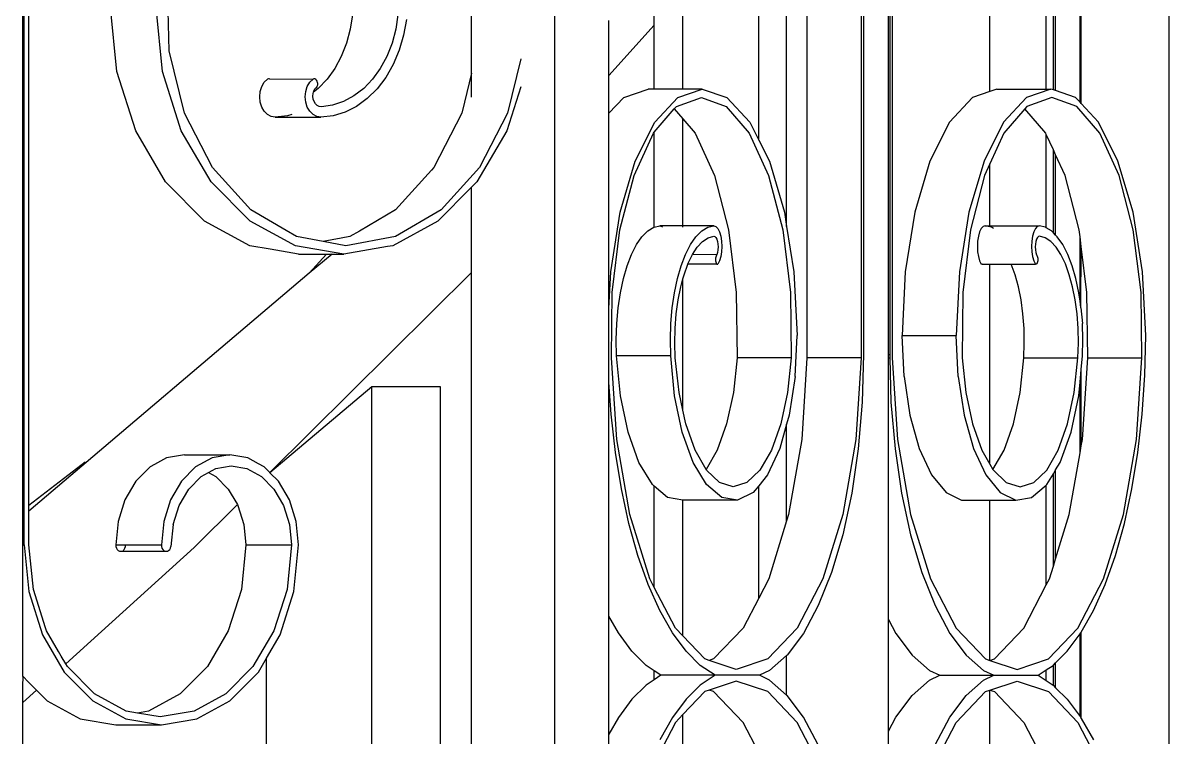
# Model space of a CAD drawing. Header units: millimetres. Extents: x 173236 to 801264, y -94969 to 615039.
# Drawn here: x 500121.1 to 500263.6, y -2674.7 to -2585.9 of the extents above; entities that cross this region are included whole.
import ezdxf

# ---------------------------------------------------------------- set-up
doc = ezdxf.new("R2010")
doc.units = ezdxf.units.MM
doc.header["$MEASUREMENT"] = 0
doc.layers.add('VOX-A-WALL-PATT', color=233, linetype='Continuous')

# ---------------------------------------------------------------- blocks, each defined once
blk = doc.blocks.new('STAIRCASE')
at = {"layer": 'VOX-A-WALL-PATT'}
for p, q in [((500187.22, -2921.08), (500187.22, -2255.49)), ((500252.64, -2595.97), (500252.64, -2380.71)), ((500252.49, -2595.81), (500252.49, -2443.57)), ((500249.46, -2594.36), (500249.46, -2474.88)), ((500263.56, -3046.31), (500263.56, -2477.82)), ((500248.3, -2594.16), (500248.3, -2505.93)), ((500249.18, -2594.26), (500249.18, -2505.93)), ((500218.56, -2558.02), (500218.56, -2627.59)), ((500225.29, -2558.02), (500225.29, -2627.59)), ((500225.6, -2558.02), (500225.6, -2627.17)), ((500228.67, -2627.17), (500228.67, -2558.02)), ((500228.84, -2558.02), (500228.84, -2627.17)), ((500229.14, -2558.02), (500229.14, -2627.59)), ((500203.13, -2594.16), (500203.13, -2566.33)), ((500241.29, -2594.46), (500241.29, -2569.2)), ((500216.03, -2611.25), (500216.03, -2571.26)), ((500212.56, -2600.5), (500212.56, -2576.31)), ((500121.12, -2650.83), (500121.12, -2581.67)), ((500121.26, -2650.83), (500121.26, -2581.67)), ((500121.87, -2645.94), (500121.87, -2581.26)), ((500139.3, -2589.4), (500139.1, -2581.26)), ((500199.57, -2586.23), (500199.57, -2582.75)), ((500132.8, -2591.97), (500132, -2584.04)), ((500138.46, -2591.97), (500137.67, -2584.04)), ((500162.06, -2584.93), (500161.79, -2586.73)), ((500167.73, -2584.93), (500167.45, -2586.73)), ((500176.88, -2586.48), (500176.88, -2584.77)), ((500161.79, -2586.73), (500161.33, -2588.47)), ((500167.45, -2586.73), (500166.99, -2588.47)), ((500168.77, -2585.52), (500168.42, -2587.48)), ((500176.88, -2591.35), (500176.88, -2586.48)), ((500193.94, -2588.02), (500193.94, -2585.66)), ((500193.94, -2592.47), (500199.57, -2586.23)), ((500199.57, -2594.16), (500199.57, -2586.23)), ((500168.42, -2587.48), (500167.88, -2589.35)), ((500193.94, -2592.47), (500193.94, -2588.02)), ((500141.21, -2597.16), (500139.3, -2589.4)), ((500161.33, -2588.47), (500160.68, -2590.11)), ((500166.99, -2588.47), (500166.35, -2590.11)), ((500167.88, -2589.35), (500167.14, -2591.11)), ((500160.68, -2590.11), (500159.87, -2591.61)), ((500166.35, -2590.11), (500165.53, -2591.61)), ((500182.98, -2590.4), (500181.32, -2597.16)), ((500135.13, -2599.36), (500132.8, -2591.97)), ((500140.8, -2599.36), (500138.46, -2591.97)), ((500159.87, -2591.61), (500158.91, -2592.94)), ((500165.53, -2591.61), (500164.57, -2592.94)), ((500167.14, -2591.11), (500166.22, -2592.71)), ((500176.88, -2592.17), (500175.99, -2595.81)), ((500176.88, -2592.17), (500176.88, -2591.35)), ((500176.88, -2595.19), (500176.88, -2592.17)), ((500150.61, -2594.46), (500150.8, -2593.85)), ((500150.8, -2593.85), (500151.11, -2593.32)), ((500151.11, -2593.32), (500151.51, -2592.92)), ((500151.63, -2592.89), (500151.51, -2592.92)), ((500151.75, -2592.91), (500151.63, -2592.89)), ((500151.75, -2592.91), (500157.17, -2592.92)), ((500156.27, -2594.46), (500156.46, -2593.85)), ((500156.46, -2593.85), (500156.77, -2593.32)), ((500156.77, -2593.32), (500157.17, -2592.92)), ((500157.29, -2592.89), (500157.17, -2592.92)), ((500157.41, -2592.91), (500157.29, -2592.89)), ((500157.52, -2592.97), (500157.41, -2592.91)), ((500157.62, -2593.07), (500157.52, -2592.97)), ((500157.7, -2593.19), (500157.62, -2593.07)), ((500157.63, -2593.92), (500157.7, -2593.8)), ((500157.74, -2593.34), (500157.7, -2593.19)), ((500157.7, -2593.8), (500157.75, -2593.65)), ((500157.76, -2593.49), (500157.74, -2593.34)), ((500157.75, -2593.65), (500157.76, -2593.49)), ((500158.91, -2592.94), (500157.81, -2594.09)), ((500164.57, -2592.94), (500163.47, -2594.09)), ((500166.22, -2592.71), (500165.14, -2594.13)), ((500193.94, -2597.18), (500193.94, -2592.47)), ((500150.54, -2595.12), (500150.61, -2594.46)), ((500150.61, -2595.78), (500150.54, -2595.12)), ((500156.2, -2595.12), (500156.27, -2594.46)), ((500156.27, -2595.78), (500156.2, -2595.12)), ((500157.14, -2595.05), (500157.17, -2594.7)), ((500157.18, -2595.41), (500157.14, -2595.05)), ((500157.17, -2594.7), (500157.21, -2594.54)), ((500157.81, -2594.09), (500157.21, -2594.54)), ((500157.21, -2594.54), (500157.26, -2594.37)), ((500157.26, -2594.37), (500157.42, -2594.08)), ((500157.42, -2594.08), (500157.53, -2594.02)), ((500157.53, -2594.02), (500157.63, -2593.92)), ((500162.26, -2595.02), (500160.96, -2595.72)), ((500163.47, -2594.09), (500162.26, -2595.02)), ((500165.14, -2594.13), (500163.92, -2595.34)), ((500182.98, -2593.89), (500181.25, -2599.36)), ((500193.94, -2597.18), (500195.78, -2595.2)), ((500195.78, -2595.2), (500198.82, -2594.16)), ((500199.57, -2594.16), (500198.82, -2594.16)), ((500203.13, -2594.16), (500199.57, -2594.16)), ((500199.66, -2598.27), (500202.5, -2595.2)), ((500202.33, -2596.34), (500205.43, -2595.2)), ((500202.5, -2595.2), (500205.55, -2594.16)), ((500205.55, -2594.16), (500203.13, -2594.16)), ((500205.43, -2595.2), (500208.53, -2596.34)), ((500205.55, -2594.16), (500208.6, -2595.2)), ((500208.6, -2595.2), (500211.44, -2598.27)), ((500239.11, -2595.2), (500236.27, -2598.27)), ((500241.29, -2594.46), (500239.11, -2595.2)), ((500242.16, -2594.16), (500241.29, -2594.46)), ((500242.16, -2594.16), (500248.3, -2594.16)), ((500245.84, -2595.2), (500243, -2598.27)), ((500248.88, -2594.16), (500245.84, -2595.2)), ((500249, -2595.2), (500245.9, -2596.34)), ((500248.3, -2594.16), (500248.88, -2594.16)), ((500249.18, -2594.26), (500248.88, -2594.16)), ((500252.11, -2596.34), (500249, -2595.2)), ((500249.46, -2594.36), (500249.18, -2594.26)), ((500251.93, -2595.2), (500249.46, -2594.36)), ((500252.49, -2595.81), (500251.93, -2595.2)), ((500150.8, -2596.4), (500150.61, -2595.78)), ((500151.11, -2596.93), (500150.8, -2596.4)), ((500156.46, -2596.4), (500156.27, -2595.78)), ((500156.77, -2596.93), (500156.46, -2596.4)), ((500157.3, -2595.73), (500157.18, -2595.41)), ((500157.47, -2596), (500157.3, -2595.73)), ((500157.69, -2596.21), (500157.47, -2596)), ((500157.94, -2596.34), (500157.69, -2596.21)), ((500158.21, -2596.37), (500157.94, -2596.34)), ((500159.6, -2596.17), (500158.21, -2596.37)), ((500160.96, -2595.72), (500159.6, -2596.17)), ((500162.58, -2596.32), (500161.16, -2597.04)), ((500163.92, -2595.34), (500162.58, -2596.32)), ((500175.99, -2595.81), (500175.65, -2597.16)), ((500199.57, -2599.54), (500202.07, -2596.64)), ((500202.07, -2596.64), (500202.33, -2596.34)), ((500202.07, -2596.64), (500203.13, -2597.88)), ((500208.53, -2596.34), (500211.39, -2599.66)), ((500245.64, -2596.64), (500243.04, -2599.66)), ((500245.9, -2596.34), (500245.64, -2596.64)), ((500248.24, -2599.66), (500245.64, -2596.64)), ((500254.97, -2599.66), (500252.11, -2596.34)), ((500252.64, -2595.97), (500252.49, -2595.81)), ((500254.77, -2598.27), (500252.64, -2595.97)), ((500144.68, -2603.93), (500141.21, -2597.16)), ((500151.51, -2597.33), (500151.11, -2596.93)), ((500151.98, -2597.59), (500151.51, -2597.33)), ((500152.48, -2597.67), (500151.98, -2597.59)), ((500154.01, -2597.49), (500152.48, -2597.67)), ((500152.48, -2597.67), (500158.15, -2597.67)), ((500154.54, -2597.33), (500154.01, -2597.49)), ((500157.17, -2597.33), (500156.77, -2596.93)), ((500157.64, -2597.59), (500157.17, -2597.33)), ((500158.15, -2597.67), (500157.64, -2597.59)), ((500159.67, -2597.49), (500158.15, -2597.67)), ((500161.16, -2597.04), (500159.67, -2597.49)), ((500175.65, -2597.16), (500172.19, -2603.93)), ((500181.32, -2597.16), (500177.85, -2603.93)), ((500193.94, -2621.45), (500193.94, -2597.18)), ((500203.13, -2611.17), (500203.13, -2597.88)), ((500203.13, -2597.88), (500204.67, -2599.66)), ((500138.84, -2605.71), (500135.13, -2599.36)), ((500144.51, -2605.71), (500140.8, -2599.36)), ((500181.25, -2599.36), (500177.54, -2605.71)), ((500197.22, -2603.13), (500199.66, -2598.27)), ((500199.47, -2599.66), (500199.57, -2599.54)), ((500199.57, -2611.33), (500199.57, -2599.54)), ((500211.44, -2598.27), (500212.56, -2600.5)), ((500236.27, -2598.27), (500233.83, -2603.13)), ((500243, -2598.27), (500240.56, -2603.13)), ((500257.21, -2603.13), (500254.77, -2598.27)), ((500197.07, -2604.91), (500199.47, -2599.66)), ((500204.67, -2599.66), (500207.06, -2604.91)), ((500211.39, -2599.66), (500213.79, -2604.91)), ((500212.56, -2600.5), (500213.88, -2603.13)), ((500243.04, -2599.66), (500241.29, -2603.48)), ((500248.3, -2599.8), (500248.24, -2599.66)), ((500248.3, -2611.41), (500248.3, -2599.8)), ((500249.18, -2601.71), (500248.3, -2599.8)), ((500257.37, -2604.91), (500254.97, -2599.66)), ((500249.18, -2612.03), (500249.18, -2601.71)), ((500249.46, -2602.33), (500249.18, -2601.71)), ((500249.46, -2612.31), (500249.46, -2602.33)), ((500250.64, -2604.91), (500249.46, -2602.33)), ((500195.35, -2609.48), (500197.22, -2603.13)), ((500213.88, -2603.13), (500215.75, -2609.48)), ((500233.83, -2603.13), (500231.96, -2609.48)), ((500240.56, -2603.13), (500238.69, -2609.48)), ((500241.29, -2603.48), (500240.64, -2604.91)), ((500241.29, -2611.17), (500241.29, -2603.48)), ((500259.08, -2609.48), (500257.21, -2603.13)), ((500149.43, -2609.18), (500144.68, -2603.93)), ((500171.9, -2604.25), (500167.43, -2609.18)), ((500172.19, -2603.93), (500171.9, -2604.25)), ((500177.85, -2603.93), (500173.09, -2609.18)), ((500195.32, -2611.68), (500197.07, -2604.91)), ((500207.06, -2604.91), (500208.81, -2611.68)), ((500213.79, -2604.91), (500215.54, -2611.68)), ((500240.64, -2604.91), (500238.9, -2611.68)), ((500252.39, -2611.68), (500250.64, -2604.91)), ((500259.11, -2611.68), (500257.37, -2604.91)), ((500143.68, -2610.58), (500138.84, -2605.71)), ((500149.35, -2610.58), (500144.51, -2605.71)), ((500176.88, -2606.37), (500172.7, -2610.58)), ((500177.54, -2605.71), (500176.88, -2606.37)), ((500176.88, -2611.4), (500176.88, -2606.37)), ((500153.84, -2611.76), (500149.43, -2609.18)), ((500167.43, -2609.18), (500162.93, -2611.81)), ((500173.09, -2609.18), (500167.42, -2612.5)), ((500194.18, -2616.87), (500195.35, -2609.48)), ((500215.75, -2609.48), (500216.03, -2611.25)), ((500231.96, -2609.48), (500230.78, -2616.87)), ((500238.69, -2609.48), (500237.51, -2616.87)), ((500260.26, -2616.87), (500259.08, -2609.48)), ((500149.32, -2613.64), (500143.68, -2610.58)), ((500154.98, -2613.64), (500149.35, -2610.58)), ((500172.7, -2610.58), (500167.07, -2613.64)), ((500155.11, -2612.5), (500153.84, -2611.76)), ((500162.93, -2611.81), (500161.75, -2612.5)), ((500176.88, -2616.97), (500176.88, -2611.4)), ((500194.36, -2619.44), (500195.32, -2611.68)), ((500198.04, -2612.52), (500198.76, -2611.8)), ((500198.76, -2611.8), (500199.51, -2611.35)), ((500199.51, -2611.35), (500199.57, -2611.33)), ((500199.57, -2611.33), (500200.27, -2611.17)), ((500200.27, -2611.17), (500200.53, -2611.26)), ((500203.13, -2611.17), (500200.27, -2611.17)), ((500200.53, -2611.26), (500200.61, -2611.35)), ((500203.13, -2611.35), (500203.13, -2611.17)), ((500207, -2611.17), (500203.13, -2611.17)), ((500204.76, -2612.52), (500205.48, -2611.8)), ((500205.48, -2611.8), (500206.23, -2611.35)), ((500206.23, -2611.35), (500207, -2611.17)), ((500207, -2611.17), (500207.25, -2611.26)), ((500207.25, -2611.26), (500207.49, -2611.51)), ((500207.49, -2611.51), (500207.69, -2611.92)), ((500207.69, -2611.92), (500207.85, -2612.44)), ((500208.81, -2611.68), (500209.77, -2619.44)), ((500215.54, -2611.68), (500216.5, -2619.44)), ((500216.03, -2611.25), (500216.92, -2616.87)), ((500238.9, -2611.68), (500237.93, -2619.44)), ((500240.01, -2611.92), (500239.86, -2612.44)), ((500240.22, -2611.51), (500240.01, -2611.92)), ((500240.45, -2611.26), (500240.22, -2611.51)), ((500240.71, -2611.17), (500240.45, -2611.26)), ((500240.71, -2611.17), (500241.29, -2611.17)), ((500241.29, -2611.31), (500240.71, -2611.17)), ((500241.29, -2611.31), (500241.29, -2611.17)), ((500241.29, -2611.17), (500247.43, -2611.17)), ((500241.47, -2611.35), (500241.29, -2611.31)), ((500241.74, -2611.51), (500241.47, -2611.35)), ((500246.74, -2611.92), (500246.58, -2612.44)), ((500246.94, -2611.51), (500246.74, -2611.92)), ((500247.18, -2611.26), (500246.94, -2611.51)), ((500247.43, -2611.17), (500247.18, -2611.26)), ((500248.2, -2611.35), (500247.43, -2611.17)), ((500248.3, -2611.41), (500248.2, -2611.35)), ((500248.95, -2611.8), (500248.3, -2611.41)), ((500249.18, -2612.03), (500248.95, -2611.8)), ((500249.46, -2612.31), (500249.18, -2612.03)), ((500249.67, -2612.52), (500249.46, -2612.31)), ((500252.49, -2612.54), (500252.39, -2611.68)), ((500260.08, -2619.44), (500259.11, -2611.68)), ((500151.83, -2614.07), (500149.32, -2613.64)), ((500161.02, -2614.68), (500154.98, -2613.64)), ((500158.43, -2613.11), (500155.11, -2612.5)), ((500160.66, -2612.7), (500158.43, -2613.11)), ((500161.26, -2613.64), (500158.43, -2613.11)), ((500161.75, -2612.5), (500160.66, -2612.7)), ((500166.44, -2613.75), (500161.02, -2614.68)), ((500167.42, -2612.5), (500161.26, -2613.64)), ((500167.07, -2613.64), (500166.44, -2613.75)), ((500196.75, -2614.71), (500197.36, -2613.5)), ((500197.36, -2613.5), (500198.04, -2612.52)), ((500203.48, -2614.71), (500204.09, -2613.5)), ((500204.09, -2613.5), (500204.76, -2612.52)), ((500204.93, -2613.82), (500205.58, -2613.12)), ((500205.58, -2613.12), (500206.27, -2612.67)), ((500206.27, -2612.67), (500206.97, -2612.47)), ((500206.97, -2612.47), (500207.11, -2612.51)), ((500207.11, -2612.51), (500207.23, -2612.63)), ((500207.23, -2612.63), (500207.34, -2612.84)), ((500207.34, -2612.84), (500207.43, -2613.11)), ((500207.43, -2613.11), (500207.49, -2613.44)), ((500207.49, -2613.44), (500207.51, -2613.79)), ((500207.51, -2613.79), (500207.49, -2614.14)), ((500207.85, -2612.44), (500207.95, -2613.06)), ((500207.95, -2613.06), (500207.98, -2613.72)), ((500207.98, -2613.72), (500207.95, -2614.38)), ((500239.76, -2613.06), (500239.73, -2613.72)), ((500239.73, -2613.72), (500239.76, -2614.38)), ((500239.86, -2612.44), (500239.76, -2613.06)), ((500246.49, -2613.06), (500246.45, -2613.72)), ((500246.45, -2613.72), (500246.49, -2614.38)), ((500246.58, -2612.44), (500246.49, -2613.06)), ((500246.95, -2613.44), (500246.93, -2613.79)), ((500246.93, -2613.79), (500246.94, -2614.14)), ((500247, -2613.11), (500246.95, -2613.44)), ((500247.09, -2612.84), (500247, -2613.11)), ((500247.2, -2612.63), (500247.09, -2612.84)), ((500247.33, -2612.51), (500247.2, -2612.63)), ((500247.46, -2612.47), (500247.33, -2612.51)), ((500248.17, -2612.67), (500247.46, -2612.47)), ((500248.85, -2613.12), (500248.17, -2612.67)), ((500249.51, -2613.82), (500248.85, -2613.12)), ((500250.34, -2613.5), (500249.67, -2612.52)), ((500250.96, -2614.71), (500250.34, -2613.5)), ((500252.49, -2620.54), (500252.49, -2612.54)), ((500252.64, -2613.75), (500252.49, -2612.54)), ((500252.61, -2621.36), (500252.64, -2613.75)), ((500253.35, -2619.44), (500252.64, -2613.75)), ((500155.36, -2614.68), (500151.83, -2614.07)), ((500155.36, -2614.68), (500158.86, -2614.68)), ((500158.86, -2614.68), (500156.69, -2617.07)), ((500159.53, -2614.68), (500156.69, -2617.07)), ((500158.86, -2614.68), (500159.53, -2614.68)), ((500159.53, -2614.68), (500161.02, -2614.68)), ((500196.2, -2616.13), (500196.75, -2614.71)), ((500202.93, -2616.13), (500203.48, -2614.71)), ((500203.76, -2615.9), (500204.32, -2614.75)), ((500204.32, -2614.75), (500204.93, -2613.82)), ((500207.37, -2614.76), (500204.32, -2614.75)), ((500207.23, -2615.05), (500207.2, -2615.19)), ((500207.2, -2615.19), (500207.2, -2615.35)), ((500207.26, -2614.92), (500207.23, -2615.05)), ((500207.31, -2614.82), (500207.26, -2614.92)), ((500207.37, -2614.76), (500207.31, -2614.82)), ((500207.45, -2614.47), (500207.37, -2614.76)), ((500207.49, -2614.14), (500207.45, -2614.47)), ((500207.85, -2614.99), (500207.69, -2615.52)), ((500207.95, -2614.38), (500207.85, -2614.99)), ((500239.76, -2614.38), (500239.86, -2614.99)), ((500239.86, -2614.99), (500240.01, -2615.52)), ((500246.49, -2614.38), (500246.58, -2614.99)), ((500246.58, -2614.99), (500246.74, -2615.52)), ((500246.94, -2614.14), (500246.99, -2614.47)), ((500246.99, -2614.47), (500247.07, -2614.76)), ((500247.07, -2614.76), (500247.12, -2614.82)), ((500247.12, -2614.82), (500247.17, -2614.92)), ((500247.17, -2614.92), (500247.21, -2615.05)), ((500247.21, -2615.05), (500247.23, -2615.19)), ((500247.23, -2615.19), (500247.24, -2615.35)), ((500250.12, -2614.75), (500249.51, -2613.82)), ((500250.67, -2615.9), (500250.12, -2614.75)), ((500251.5, -2616.13), (500250.96, -2614.71)), ((500195.74, -2617.73), (500196.2, -2616.13)), ((500202.47, -2617.73), (500202.93, -2616.13)), ((500203.28, -2617.24), (500203.75, -2615.95)), ((500203.75, -2615.93), (500203.76, -2615.9)), ((500207.37, -2615.93), (500203.75, -2615.93)), ((500207.37, -2615.93), (500203.75, -2615.95)), ((500203.75, -2615.95), (500203.75, -2615.93)), ((500207.2, -2615.35), (500207.2, -2615.51)), ((500207.2, -2615.51), (500207.23, -2615.65)), ((500207.23, -2615.65), (500207.27, -2615.78)), ((500207.27, -2615.78), (500207.31, -2615.87)), ((500207.31, -2615.87), (500207.37, -2615.93)), ((500207.37, -2615.93), (500207.43, -2615.95)), ((500207.43, -2615.95), (500207.49, -2615.93)), ((500207.69, -2615.52), (500207.49, -2615.93)), ((500240.01, -2615.52), (500240.22, -2615.93)), ((500240.28, -2615.95), (500240.22, -2615.93)), ((500240.34, -2615.93), (500240.28, -2615.95)), ((500240.34, -2615.93), (500241.29, -2615.93)), ((500241.29, -2615.93), (500243.95, -2615.93)), ((500241.29, -2640.78), (500241.29, -2615.93)), ((500243.95, -2615.93), (500246.94, -2615.93)), ((500244.43, -2617.24), (500243.95, -2615.93)), ((500246.74, -2615.52), (500246.94, -2615.93)), ((500247, -2615.95), (500246.94, -2615.93)), ((500247.06, -2615.93), (500247, -2615.95)), ((500247.12, -2615.87), (500247.06, -2615.93)), ((500247.17, -2615.78), (500247.12, -2615.87)), ((500247.21, -2615.65), (500247.17, -2615.78)), ((500247.23, -2615.51), (500247.21, -2615.65)), ((500247.24, -2615.35), (500247.23, -2615.51)), ((500251.16, -2617.24), (500250.67, -2615.9)), ((500251.97, -2617.73), (500251.5, -2616.13)), ((500156.69, -2617.07), (500121.87, -2646.63)), ((500151.8, -2641.83), (500176.88, -2616.97)), ((500176.88, -2796.87), (500176.88, -2616.97)), ((500193.94, -2621.45), (500194.18, -2616.87)), ((500195.37, -2619.49), (500195.74, -2617.73)), ((500202.1, -2619.49), (500202.47, -2617.73)), ((500202.87, -2618.74), (500203.13, -2617.76)), ((500203.13, -2617.76), (500203.28, -2617.24)), ((500203.13, -2634.09), (500203.13, -2617.76)), ((500216.92, -2616.87), (500217.33, -2624.8)), ((500230.78, -2616.87), (500230.38, -2624.8)), ((500237.51, -2616.87), (500237.11, -2624.8)), ((500244.84, -2618.74), (500244.43, -2617.24)), ((500251.57, -2618.74), (500251.16, -2617.24)), ((500252.34, -2619.49), (500251.97, -2617.73)), ((500260.66, -2624.8), (500260.26, -2616.87)), ((500194.26, -2627.59), (500194.36, -2619.44)), ((500195.09, -2621.36), (500195.37, -2619.49)), ((500201.82, -2621.36), (500202.1, -2619.49)), ((500202.54, -2620.37), (500202.87, -2618.74)), ((500209.77, -2619.44), (500209.87, -2627.59)), ((500216.5, -2619.44), (500216.6, -2627.59)), ((500237.93, -2619.44), (500237.83, -2627.59)), ((500245.17, -2620.37), (500244.84, -2618.74)), ((500251.89, -2620.37), (500251.57, -2618.74)), ((500252.49, -2620.54), (500252.34, -2619.49)), ((500253.45, -2627.59), (500253.35, -2619.44)), ((500260.18, -2627.59), (500260.08, -2619.44)), ((500202.31, -2622.11), (500202.54, -2620.37)), ((500245.4, -2622.11), (500245.17, -2620.37)), ((500252.13, -2622.11), (500251.89, -2620.37)), ((500252.61, -2621.36), (500252.49, -2620.54)), ((500193.94, -2630.64), (500193.94, -2621.45)), ((500194.92, -2623.32), (500195.09, -2621.36)), ((500201.65, -2623.32), (500201.82, -2621.36)), ((500202.17, -2623.91), (500202.31, -2622.11)), ((500245.54, -2623.91), (500245.4, -2622.11)), ((500252.26, -2623.91), (500252.13, -2622.11)), ((500252.61, -2621.36), (500252.79, -2623.32)), ((500194.85, -2625.32), (500194.92, -2623.32)), ((500201.58, -2625.32), (500201.65, -2623.32)), ((500252.85, -2625.32), (500252.79, -2623.32)), ((500202.13, -2625.75), (500202.17, -2623.91)), ((500217.08, -2629.9), (500217.33, -2624.8)), ((500230.38, -2624.8), (500237.11, -2624.8)), ((500230.63, -2629.9), (500230.38, -2624.8)), ((500237.36, -2629.9), (500237.11, -2624.8)), ((500245.57, -2625.75), (500245.54, -2623.91)), ((500252.3, -2625.75), (500252.26, -2623.91)), ((500260.55, -2629.73), (500260.66, -2624.8)), ((500194.9, -2627.32), (500194.85, -2625.32)), ((500201.62, -2627.32), (500201.58, -2625.32)), ((500202.19, -2627.59), (500202.13, -2625.75)), ((500245.51, -2627.59), (500245.57, -2625.75)), ((500252.24, -2627.59), (500252.3, -2625.75)), ((500252.81, -2627.32), (500252.85, -2625.32)), ((500194.92, -2637.71), (500194.26, -2627.59)), ((500195.38, -2632.3), (500194.9, -2627.32)), ((500201.62, -2627.32), (500194.9, -2627.32)), ((500202.11, -2632.3), (500201.62, -2627.32)), ((500202.66, -2631.88), (500202.19, -2627.59)), ((500209.87, -2627.59), (500209.41, -2631.88)), ((500216.6, -2627.59), (500209.87, -2627.59)), ((500216.6, -2627.59), (500216.14, -2631.88)), ((500218.56, -2627.59), (500217.9, -2637.71)), ((500225.29, -2627.59), (500218.56, -2627.59)), ((500225.29, -2627.59), (500224.63, -2637.71)), ((500225.6, -2627.17), (500225.43, -2633.09)), ((500228.67, -2627.17), (500228.84, -2627.17)), ((500228.67, -2627.59), (500228.67, -2627.17)), ((500228.67, -2627.59), (500228.85, -2627.59)), ((500228.67, -2660.1), (500228.67, -2627.59)), ((500228.84, -2627.17), (500228.85, -2627.59)), ((500228.85, -2627.59), (500229, -2633.09)), ((500229.14, -2627.59), (500229.81, -2637.71)), ((500237.83, -2627.59), (500238.3, -2631.88)), ((500245.05, -2631.88), (500245.51, -2627.59)), ((500245.51, -2627.59), (500252.24, -2627.59)), ((500251.78, -2631.88), (500252.24, -2627.59)), ((500252.64, -2629.04), (500252.81, -2627.32)), ((500252.79, -2637.71), (500253.45, -2627.59)), ((500253.45, -2627.59), (500260.18, -2627.59)), ((500259.51, -2637.71), (500260.18, -2627.59)), ((500252.49, -2630.58), (500252.64, -2629.04)), ((500252.64, -2638.52), (500252.64, -2629.04)), ((500194.21, -2634.59), (500193.94, -2630.64)), ((500193.94, -2659.7), (500193.94, -2630.64)), ((500217.08, -2629.9), (500216.35, -2634.69)), ((500230.63, -2629.9), (500231.36, -2634.69)), ((500237.36, -2629.9), (500238.09, -2634.69)), ((500252.33, -2632.3), (500252.49, -2630.58)), ((500252.49, -2639.39), (500252.49, -2630.58)), ((500260.23, -2634.59), (500260.55, -2629.73)), ((500164.5, -2631.16), (500151.81, -2641.85)), ((500173.03, -2631.16), (500164.5, -2631.16)), ((500164.5, -2799.45), (500164.5, -2631.16)), ((500173.03, -2797.62), (500173.03, -2631.16)), ((500196.33, -2636.82), (500195.38, -2632.3)), ((500203.06, -2636.82), (500202.11, -2632.3)), ((500203.13, -2634.09), (500202.66, -2631.88)), ((500209.41, -2631.88), (500208.57, -2635.77)), ((500216.14, -2631.88), (500215.3, -2635.77)), ((500238.3, -2631.88), (500239.14, -2635.77)), ((500244.21, -2635.77), (500245.05, -2631.88)), ((500250.94, -2635.77), (500251.78, -2631.88)), ((500251.38, -2636.82), (500252.33, -2632.3)), ((500225.43, -2633.09), (500224.93, -2638.88)), ((500229, -2633.09), (500229.5, -2638.88)), ((500194.75, -2639.33), (500194.21, -2634.59)), ((500203.5, -2635.77), (500203.13, -2634.09)), ((500216.35, -2634.69), (500216.03, -2635.83)), ((500231.36, -2634.69), (500232.52, -2638.85)), ((500238.09, -2634.69), (500239.25, -2638.85)), ((500259.69, -2639.33), (500260.23, -2634.59)), ((500204.66, -2639.05), (500203.5, -2635.77)), ((500208.57, -2635.77), (500207.41, -2639.05)), ((500215.3, -2635.77), (500214.14, -2639.05)), ((500216.03, -2635.83), (500215.19, -2638.85)), ((500216.03, -2647.85), (500216.03, -2635.83)), ((500239.14, -2635.77), (500240.3, -2639.05)), ((500243.05, -2639.05), (500244.21, -2635.77)), ((500249.77, -2639.05), (500250.94, -2635.77)), ((500196.55, -2647.07), (500194.92, -2637.71)), ((500197.68, -2640.58), (500196.33, -2636.82)), ((500204.41, -2640.58), (500203.06, -2636.82)), ((500217.9, -2637.71), (500216.28, -2647.07)), ((500224.63, -2637.71), (500223, -2647.07)), ((500229.81, -2637.71), (500231.43, -2647.07)), ((500250.03, -2640.58), (500251.38, -2636.82)), ((500252.64, -2638.52), (500252.79, -2637.71)), ((500257.89, -2647.07), (500259.51, -2637.71)), ((500195.49, -2643.87), (500194.75, -2639.33)), ((500206.03, -2641.44), (500204.66, -2639.05)), ((500207.41, -2639.05), (500206.03, -2641.44)), ((500214.14, -2639.05), (500212.71, -2641.53)), ((500215.19, -2638.85), (500213.66, -2642.12)), ((500224.93, -2638.88), (500224.12, -2644.41)), ((500229.5, -2638.88), (500230.32, -2644.41)), ((500232.52, -2638.85), (500234.05, -2642.12)), ((500239.25, -2638.85), (500240.77, -2642.12)), ((500240.3, -2639.05), (500241.29, -2640.78)), ((500241.67, -2641.44), (500243.05, -2639.05)), ((500248.35, -2641.53), (500249.77, -2639.05)), ((500251.16, -2647.07), (500252.49, -2639.39)), ((500252.49, -2639.39), (500252.64, -2638.52)), ((500258.95, -2643.87), (500259.69, -2639.33)), ((500128.87, -2640.55), (500121.87, -2645.94)), ((500137.49, -2640.83), (500136.92, -2641.14)), ((500138.98, -2640.02), (500137.49, -2640.83)), ((500141.18, -2639.64), (500138.98, -2640.02)), ((500141.18, -2639.64), (500146.85, -2639.64)), ((500144.64, -2640.02), (500142.58, -2641.14)), ((500146.85, -2639.64), (500144.64, -2640.02)), ((500149.05, -2640.02), (500146.85, -2639.64)), ((500150.41, -2640.76), (500149.05, -2640.02)), ((500151.11, -2641.14), (500150.41, -2640.76)), ((500199.35, -2643.34), (500197.68, -2640.58)), ((500206.08, -2643.34), (500204.41, -2640.58)), ((500241.29, -2640.78), (500241.67, -2641.44)), ((500249.46, -2641.51), (500250.03, -2640.58)), ((500136.92, -2641.14), (500135.15, -2642.92)), ((500142.58, -2641.14), (500140.82, -2642.92)), ((500143.27, -2642.33), (500144.18, -2641.84)), ((500144.18, -2641.84), (500145.08, -2641.35)), ((500144.18, -2641.84), (500145.09, -2642.33)), ((500145.08, -2641.35), (500147.01, -2641.02)), ((500147.01, -2641.02), (500148.95, -2641.35)), ((500148.95, -2641.35), (500150.75, -2642.33)), ((500151.8, -2641.83), (500151.11, -2641.14)), ((500151.81, -2641.85), (500151.8, -2641.83)), ((500152.88, -2642.92), (500151.81, -2641.85)), ((500206.09, -2641.53), (500206.03, -2641.44)), ((500207.69, -2643.08), (500206.09, -2641.53)), ((500212.71, -2641.53), (500211.1, -2643.08)), ((500213.66, -2642.12), (500212.56, -2643.47)), ((500234.05, -2642.12), (500235.84, -2644.31)), ((500240.77, -2642.12), (500242.56, -2644.31)), ((500241.67, -2641.44), (500241.72, -2641.53)), ((500241.72, -2641.53), (500243.33, -2643.08)), ((500246.74, -2643.08), (500248.35, -2641.53)), ((500248.36, -2643.34), (500249.18, -2641.98)), ((500249.18, -2641.98), (500249.46, -2641.51)), ((500249.18, -2653.47), (500249.18, -2641.98)), ((500249.46, -2652.56), (500249.46, -2641.51)), ((500135.03, -2643.13), (500133.8, -2645.23)), ((500135.15, -2642.92), (500135.03, -2643.13)), ((500140.82, -2642.92), (500139.46, -2645.23)), ((500141.73, -2643.89), (500143.27, -2642.33)), ((500145.09, -2642.33), (500146.64, -2643.89)), ((500150.75, -2642.33), (500152.3, -2643.89)), ((500154.23, -2645.23), (500152.88, -2642.92)), ((500199.57, -2643.53), (500199.35, -2643.34)), ((500199.57, -2656.12), (500199.57, -2643.53)), ((500201.23, -2644.94), (500199.57, -2643.53)), ((500207.96, -2644.94), (500206.08, -2643.34)), ((500209.4, -2643.6), (500207.69, -2643.08)), ((500211.1, -2643.08), (500209.4, -2643.6)), ((500212.56, -2643.47), (500211.87, -2644.31)), ((500212.56, -2657.45), (500212.56, -2643.47)), ((500243.33, -2643.08), (500245.04, -2643.6)), ((500245.04, -2643.6), (500246.74, -2643.08)), ((500246.48, -2644.94), (500248.3, -2643.39)), ((500248.3, -2643.39), (500248.36, -2643.34)), ((500248.3, -2655.79), (500248.3, -2643.39)), ((500140.54, -2645.92), (500141.73, -2643.89)), ((500146.64, -2643.89), (500147.01, -2644.52)), ((500147.01, -2644.52), (500147.77, -2645.82)), ((500152.3, -2643.89), (500153.49, -2645.92)), ((500196.42, -2648.16), (500195.49, -2643.87)), ((500203.13, -2645.26), (500201.23, -2644.94)), ((500209.93, -2645.27), (500207.96, -2644.94)), ((500211.87, -2644.31), (500209.93, -2645.27)), ((500224.12, -2644.41), (500223, -2649.58)), ((500230.32, -2644.41), (500231.43, -2649.58)), ((500235.84, -2644.31), (500237.78, -2645.27)), ((500242.56, -2644.31), (500244.51, -2645.27)), ((500244.51, -2645.27), (500246.48, -2644.94)), ((500258.01, -2648.16), (500258.95, -2643.87)), ((500121.87, -2646.63), (500121.87, -2645.94)), ((500133.8, -2645.23), (500132.95, -2647.93)), ((500139.46, -2645.23), (500138.61, -2647.93)), ((500139.79, -2648.29), (500140.54, -2645.92)), ((500142.39, -2651.15), (500147.77, -2645.82)), ((500147.77, -2645.82), (500147.83, -2645.92)), ((500147.83, -2645.92), (500148.57, -2648.29)), ((500153.49, -2645.92), (500154.24, -2648.29)), ((500155.08, -2647.93), (500154.23, -2645.23)), ((500203.13, -2662.15), (500203.13, -2645.26)), ((500203.2, -2645.27), (500203.13, -2645.26)), ((500209.93, -2645.27), (500203.2, -2645.27)), ((500237.78, -2645.27), (500241.29, -2645.27)), ((500241.29, -2665.19), (500241.29, -2645.27)), ((500241.29, -2645.27), (500244.51, -2645.27)), ((500121.87, -2650.83), (500121.87, -2646.63)), ((500132.95, -2647.93), (500132.65, -2650.83)), ((500138.61, -2647.93), (500138.32, -2650.83)), ((500155.37, -2650.83), (500155.08, -2647.93)), ((500199.02, -2655.06), (500196.55, -2647.07)), ((500216.03, -2647.85), (500213.8, -2655.06)), ((500216.28, -2647.07), (500216.03, -2647.85)), ((500223, -2647.07), (500220.52, -2655.06)), ((500231.43, -2647.07), (500233.91, -2655.06)), ((500249.46, -2652.56), (500251.16, -2647.07)), ((500255.41, -2655.06), (500257.89, -2647.07)), ((500139.79, -2648.29), (500139.51, -2651.03)), ((500148.57, -2648.29), (500148.83, -2650.83)), ((500154.24, -2648.29), (500154.49, -2650.83)), ((500197.54, -2652.15), (500196.42, -2648.16)), ((500256.89, -2652.15), (500258.01, -2648.16)), ((500121.12, -2650.83), (500121.26, -2650.83)), ((500121.12, -2667.17), (500121.12, -2650.83)), ((500121.26, -2650.83), (500121.84, -2656.62)), ((500122.43, -2656.36), (500121.87, -2650.83)), ((500132.65, -2650.83), (500132.68, -2651.03)), ((500132.65, -2650.83), (500133.87, -2650.83)), ((500133.85, -2651.03), (500133.87, -2650.83)), ((500133.87, -2650.83), (500138.32, -2650.83)), ((500138.32, -2650.83), (500138.34, -2651.03)), ((500148.83, -2650.83), (500148.27, -2656.36)), ((500148.83, -2650.83), (500154.49, -2650.83)), ((500154.49, -2650.83), (500153.94, -2656.36)), ((500154.79, -2656.62), (500155.37, -2650.83)), ((500223, -2649.58), (500221.61, -2654.27)), ((500231.43, -2649.58), (500232.83, -2654.27)), ((500126.44, -2665.61), (500142.39, -2651.15)), ((500132.68, -2651.03), (500132.74, -2651.22)), ((500132.74, -2651.22), (500132.83, -2651.39)), ((500132.83, -2651.39), (500132.96, -2651.52)), ((500132.96, -2651.52), (500133.11, -2651.6)), ((500133.11, -2651.6), (500133.26, -2651.62)), ((500133.26, -2651.62), (500133.42, -2651.6)), ((500133.42, -2651.6), (500138.77, -2651.6)), ((500133.57, -2651.52), (500133.69, -2651.39)), ((500133.69, -2651.39), (500133.79, -2651.22)), ((500133.79, -2651.22), (500133.85, -2651.03)), ((500138.34, -2651.03), (500138.4, -2651.22)), ((500138.4, -2651.22), (500138.5, -2651.39)), ((500138.5, -2651.39), (500138.62, -2651.52)), ((500138.62, -2651.52), (500138.77, -2651.6)), ((500138.77, -2651.6), (500138.93, -2651.62)), ((500138.93, -2651.62), (500139.08, -2651.6)), ((500139.08, -2651.6), (500139.23, -2651.52)), ((500139.23, -2651.52), (500139.36, -2651.39)), ((500139.36, -2651.39), (500139.45, -2651.22)), ((500139.45, -2651.22), (500139.51, -2651.03)), ((500198.83, -2655.77), (500197.54, -2652.15)), ((500255.6, -2655.77), (500256.89, -2652.15)), ((500248.68, -2655.06), (500249.18, -2653.47)), ((500249.18, -2653.47), (500249.46, -2652.56)), ((500199.57, -2656.12), (500199.02, -2655.06)), ((500213.8, -2655.06), (500212.56, -2657.45)), ((500220.52, -2655.06), (500217.35, -2661.17)), ((500221.61, -2654.27), (500219.96, -2658.38)), ((500232.83, -2654.27), (500234.47, -2658.38)), ((500233.91, -2655.06), (500237.08, -2661.17)), ((500248.3, -2655.79), (500248.68, -2655.06)), ((500252.24, -2661.17), (500255.41, -2655.06)), ((500123.94, -2661.15), (500122.43, -2656.36)), ((500148.27, -2656.36), (500146.64, -2661.52)), ((500153.94, -2656.36), (500152.31, -2661.52)), ((500200.27, -2658.99), (500198.83, -2655.77)), ((500202.2, -2661.17), (500199.57, -2656.12)), ((500245.51, -2661.17), (500248.3, -2655.79)), ((500254.16, -2658.99), (500255.6, -2655.77)), ((500121.84, -2656.62), (500123.55, -2662.01)), ((500153.09, -2662.01), (500154.79, -2656.62)), ((500212.56, -2657.45), (500210.62, -2661.17)), ((500201.84, -2661.76), (500200.27, -2658.99)), ((500219.96, -2658.38), (500218.11, -2661.83)), ((500234.47, -2658.38), (500236.33, -2661.83)), ((500252.64, -2661.67), (500254.16, -2658.99)), ((500195.12, -2661.76), (500193.94, -2659.7)), ((500193.94, -2674.37), (500193.94, -2659.7)), ((500228.67, -2660.1), (500229.6, -2661.83)), ((500228.67, -2673.97), (500228.67, -2660.1)), ((500123.55, -2662.01), (500126.26, -2666.65)), ((500124.05, -2661.52), (500123.94, -2661.15)), ((500125.55, -2664.08), (500124.05, -2661.52)), ((500146.64, -2661.52), (500144.05, -2665.96)), ((500152.31, -2661.52), (500149.71, -2665.96)), ((500151.4, -2664.89), (500153.09, -2662.01)), ((500196.8, -2664.04), (500195.12, -2661.76)), ((500203.53, -2664.04), (500201.84, -2661.76)), ((500203.13, -2662.15), (500202.2, -2661.17)), ((500205.86, -2665), (500203.13, -2662.15)), ((500210.62, -2661.17), (500206.96, -2665)), ((500217.35, -2661.17), (500213.69, -2665)), ((500218.11, -2661.83), (500216.08, -2664.53)), ((500229.6, -2661.83), (500231.63, -2664.53)), ((500236.33, -2661.83), (500238.36, -2664.53)), ((500237.08, -2661.17), (500240.75, -2665)), ((500241.85, -2665), (500245.51, -2661.17)), ((500248.58, -2665), (500252.24, -2661.17)), ((500250.91, -2664.04), (500252.49, -2661.89)), ((500252.49, -2661.89), (500252.59, -2661.76)), ((500252.49, -2672.17), (500252.49, -2661.89)), ((500252.59, -2661.76), (500252.64, -2661.67)), ((500252.64, -2672.4), (500252.64, -2661.67)), ((500125.88, -2664.65), (500125.55, -2664.08)), ((500126.44, -2665.61), (500125.88, -2664.65)), ((500150.38, -2666.65), (500151.4, -2664.89)), ((500151.4, -2807.43), (500151.4, -2664.89)), ((500198.57, -2665.81), (500196.8, -2664.04)), ((500205.3, -2665.81), (500203.53, -2664.04)), ((500206.41, -2665.19), (500205.86, -2665)), ((500206.96, -2665), (500206.41, -2665.19)), ((500213.69, -2665), (500209.77, -2666.31)), ((500216.03, -2664.57), (500213.92, -2666.43)), ((500216.08, -2664.53), (500216.03, -2664.57)), ((500216.03, -2669.49), (500216.03, -2664.57)), ((500231.63, -2664.53), (500233.79, -2666.43)), ((500238.36, -2664.53), (500240.51, -2666.43)), ((500240.75, -2665), (500241.29, -2665.19)), ((500241.29, -2665.19), (500241.85, -2665)), ((500244.66, -2666.31), (500248.58, -2665)), ((500249.46, -2665.49), (500250.91, -2664.04)), ((500126.65, -2665.96), (500126.44, -2665.61)), ((500130.02, -2669.36), (500126.65, -2665.96)), ((500144.05, -2665.96), (500140.67, -2669.36)), ((500149.71, -2665.96), (500146.34, -2669.36)), ((500199.57, -2666.47), (500198.57, -2665.81)), ((500199.57, -2667.59), (500199.57, -2666.47)), ((500200.41, -2667.03), (500199.57, -2666.47)), ((500207.13, -2667.03), (500205.3, -2665.81)), ((500209.77, -2666.31), (500206.41, -2665.19)), ((500213.92, -2666.43), (500212.65, -2667.03)), ((500233.79, -2666.43), (500235.05, -2667.03)), ((500240.51, -2666.43), (500241.78, -2667.03)), ((500241.29, -2665.19), (500244.66, -2666.31)), ((500247.3, -2667.03), (500248.3, -2666.36)), ((500248.3, -2666.36), (500249.14, -2665.81)), ((500248.3, -2667.7), (500248.3, -2666.36)), ((500249.14, -2665.81), (500249.18, -2665.77)), ((500249.18, -2665.77), (500249.46, -2665.49)), ((500249.18, -2668.3), (500249.18, -2665.77)), ((500249.46, -2668.58), (500249.46, -2665.49)), ((500121.12, -2667.17), (500121.14, -2667.2)), ((500121.14, -2667.2), (500121.12, -2667.21)), ((500121.12, -2668.39), (500121.14, -2667.2)), ((500121.14, -2667.2), (500121.79, -2667.85)), ((500121.79, -2667.85), (500122.82, -2668.89)), ((500126.26, -2666.65), (500129.79, -2670.2)), ((500146.85, -2670.2), (500150.38, -2666.65)), ((500199.57, -2667.59), (500198.57, -2668.26)), ((500200.41, -2667.03), (500199.57, -2667.59)), ((500207.13, -2667.03), (500200.41, -2667.03)), ((500207.13, -2667.03), (500205.3, -2668.26)), ((500209.77, -2667.75), (500206.41, -2668.88)), ((500212.65, -2667.03), (500207.13, -2667.03)), ((500213.69, -2669.06), (500209.77, -2667.75)), ((500213.92, -2667.63), (500212.65, -2667.03)), ((500216.03, -2669.49), (500213.92, -2667.63)), ((500231.63, -2669.54), (500233.79, -2667.63)), ((500233.79, -2667.63), (500235.05, -2667.03)), ((500235.05, -2667.03), (500241.78, -2667.03)), ((500238.36, -2669.54), (500240.51, -2667.63)), ((500240.51, -2667.63), (500241.78, -2667.03)), ((500241.29, -2668.88), (500244.66, -2667.75)), ((500241.78, -2667.03), (500247.3, -2667.03)), ((500244.66, -2667.75), (500248.58, -2669.06)), ((500247.3, -2667.03), (500248.3, -2667.7)), ((500248.3, -2667.7), (500249.14, -2668.26)), ((500121.12, -2670.44), (500121.12, -2668.39)), ((500121.12, -2670.44), (500122.82, -2668.89)), ((500122.82, -2668.89), (500124.13, -2670.2)), ((500198.57, -2668.26), (500196.8, -2670.02)), ((500205.86, -2669.06), (500203.13, -2671.91)), ((500205.3, -2668.26), (500203.53, -2670.02)), ((500206.41, -2668.88), (500205.86, -2669.06)), ((500206.96, -2669.06), (500206.41, -2668.88)), ((500210.62, -2672.89), (500206.96, -2669.06)), ((500217.35, -2672.89), (500213.69, -2669.06)), ((500237.08, -2672.89), (500240.75, -2669.06)), ((500240.75, -2669.06), (500241.29, -2668.88)), ((500241.29, -2688.79), (500241.29, -2668.88)), ((500241.29, -2668.88), (500241.85, -2669.06)), ((500241.85, -2669.06), (500245.51, -2672.89)), ((500248.58, -2669.06), (500252.24, -2672.89)), ((500249.14, -2668.26), (500249.18, -2668.3)), ((500249.18, -2668.3), (500249.46, -2668.58)), ((500249.46, -2668.58), (500250.91, -2670.02)), ((500121.12, -2855.77), (500121.12, -2670.44)), ((500124.13, -2670.2), (500128.24, -2672.44)), ((500129.79, -2670.2), (500133.9, -2672.44)), ((500133.96, -2671.49), (500130.02, -2669.36)), ((500140.67, -2669.36), (500136.74, -2671.49)), ((500146.34, -2669.36), (500142.4, -2671.49)), ((500142.73, -2672.44), (500146.85, -2670.2)), ((500196.8, -2670.02), (500195.12, -2672.3)), ((500203.53, -2670.02), (500201.84, -2672.3)), ((500216.08, -2669.54), (500216.03, -2669.49)), ((500218.11, -2672.24), (500216.08, -2669.54)), ((500229.6, -2672.24), (500231.63, -2669.54)), ((500236.33, -2672.24), (500238.36, -2669.54)), ((500250.91, -2670.02), (500252.49, -2672.17)), ((500135.35, -2671.73), (500133.96, -2671.49)), ((500136.74, -2671.49), (500135.35, -2671.73)), ((500138.18, -2672.22), (500135.35, -2671.73)), ((500142.4, -2671.49), (500138.18, -2672.22)), ((500203.13, -2671.91), (500202.2, -2672.89)), ((500203.13, -2688.81), (500203.13, -2671.91)), ((500252.49, -2672.17), (500252.59, -2672.3)), ((500128.24, -2672.44), (500132.65, -2673.2)), ((500132.65, -2673.2), (500138.32, -2673.2)), ((500133.9, -2672.44), (500138.32, -2673.2)), ((500138.32, -2673.2), (500142.73, -2672.44)), ((500195.12, -2672.3), (500193.94, -2674.37)), ((500202.2, -2672.89), (500199.57, -2677.95)), ((500201.84, -2672.3), (500200.27, -2675.07)), ((500212.56, -2676.62), (500210.62, -2672.89)), ((500220.52, -2679), (500217.35, -2672.89)), ((500219.96, -2675.68), (500218.11, -2672.24)), ((500228.67, -2673.97), (500229.6, -2672.24)), ((500233.91, -2679), (500237.08, -2672.89)), ((500234.47, -2675.68), (500236.33, -2672.24)), ((500245.51, -2672.89), (500248.3, -2678.27)), ((500252.24, -2672.89), (500255.41, -2679)), ((500252.59, -2672.3), (500252.64, -2672.4)), ((500252.64, -2672.4), (500254.16, -2675.07)), ((500193.94, -2703.43), (500193.94, -2674.37)), ((500228.67, -2706.48), (500228.67, -2673.97))]:
    blk.add_line(p, q, dxfattribs=at)

msp = doc.modelspace()

# ---------------------------------------------------------------- block references
msp.add_blockref('STAIRCASE', (0, 0))

doc.saveas('drawing.dxf')
